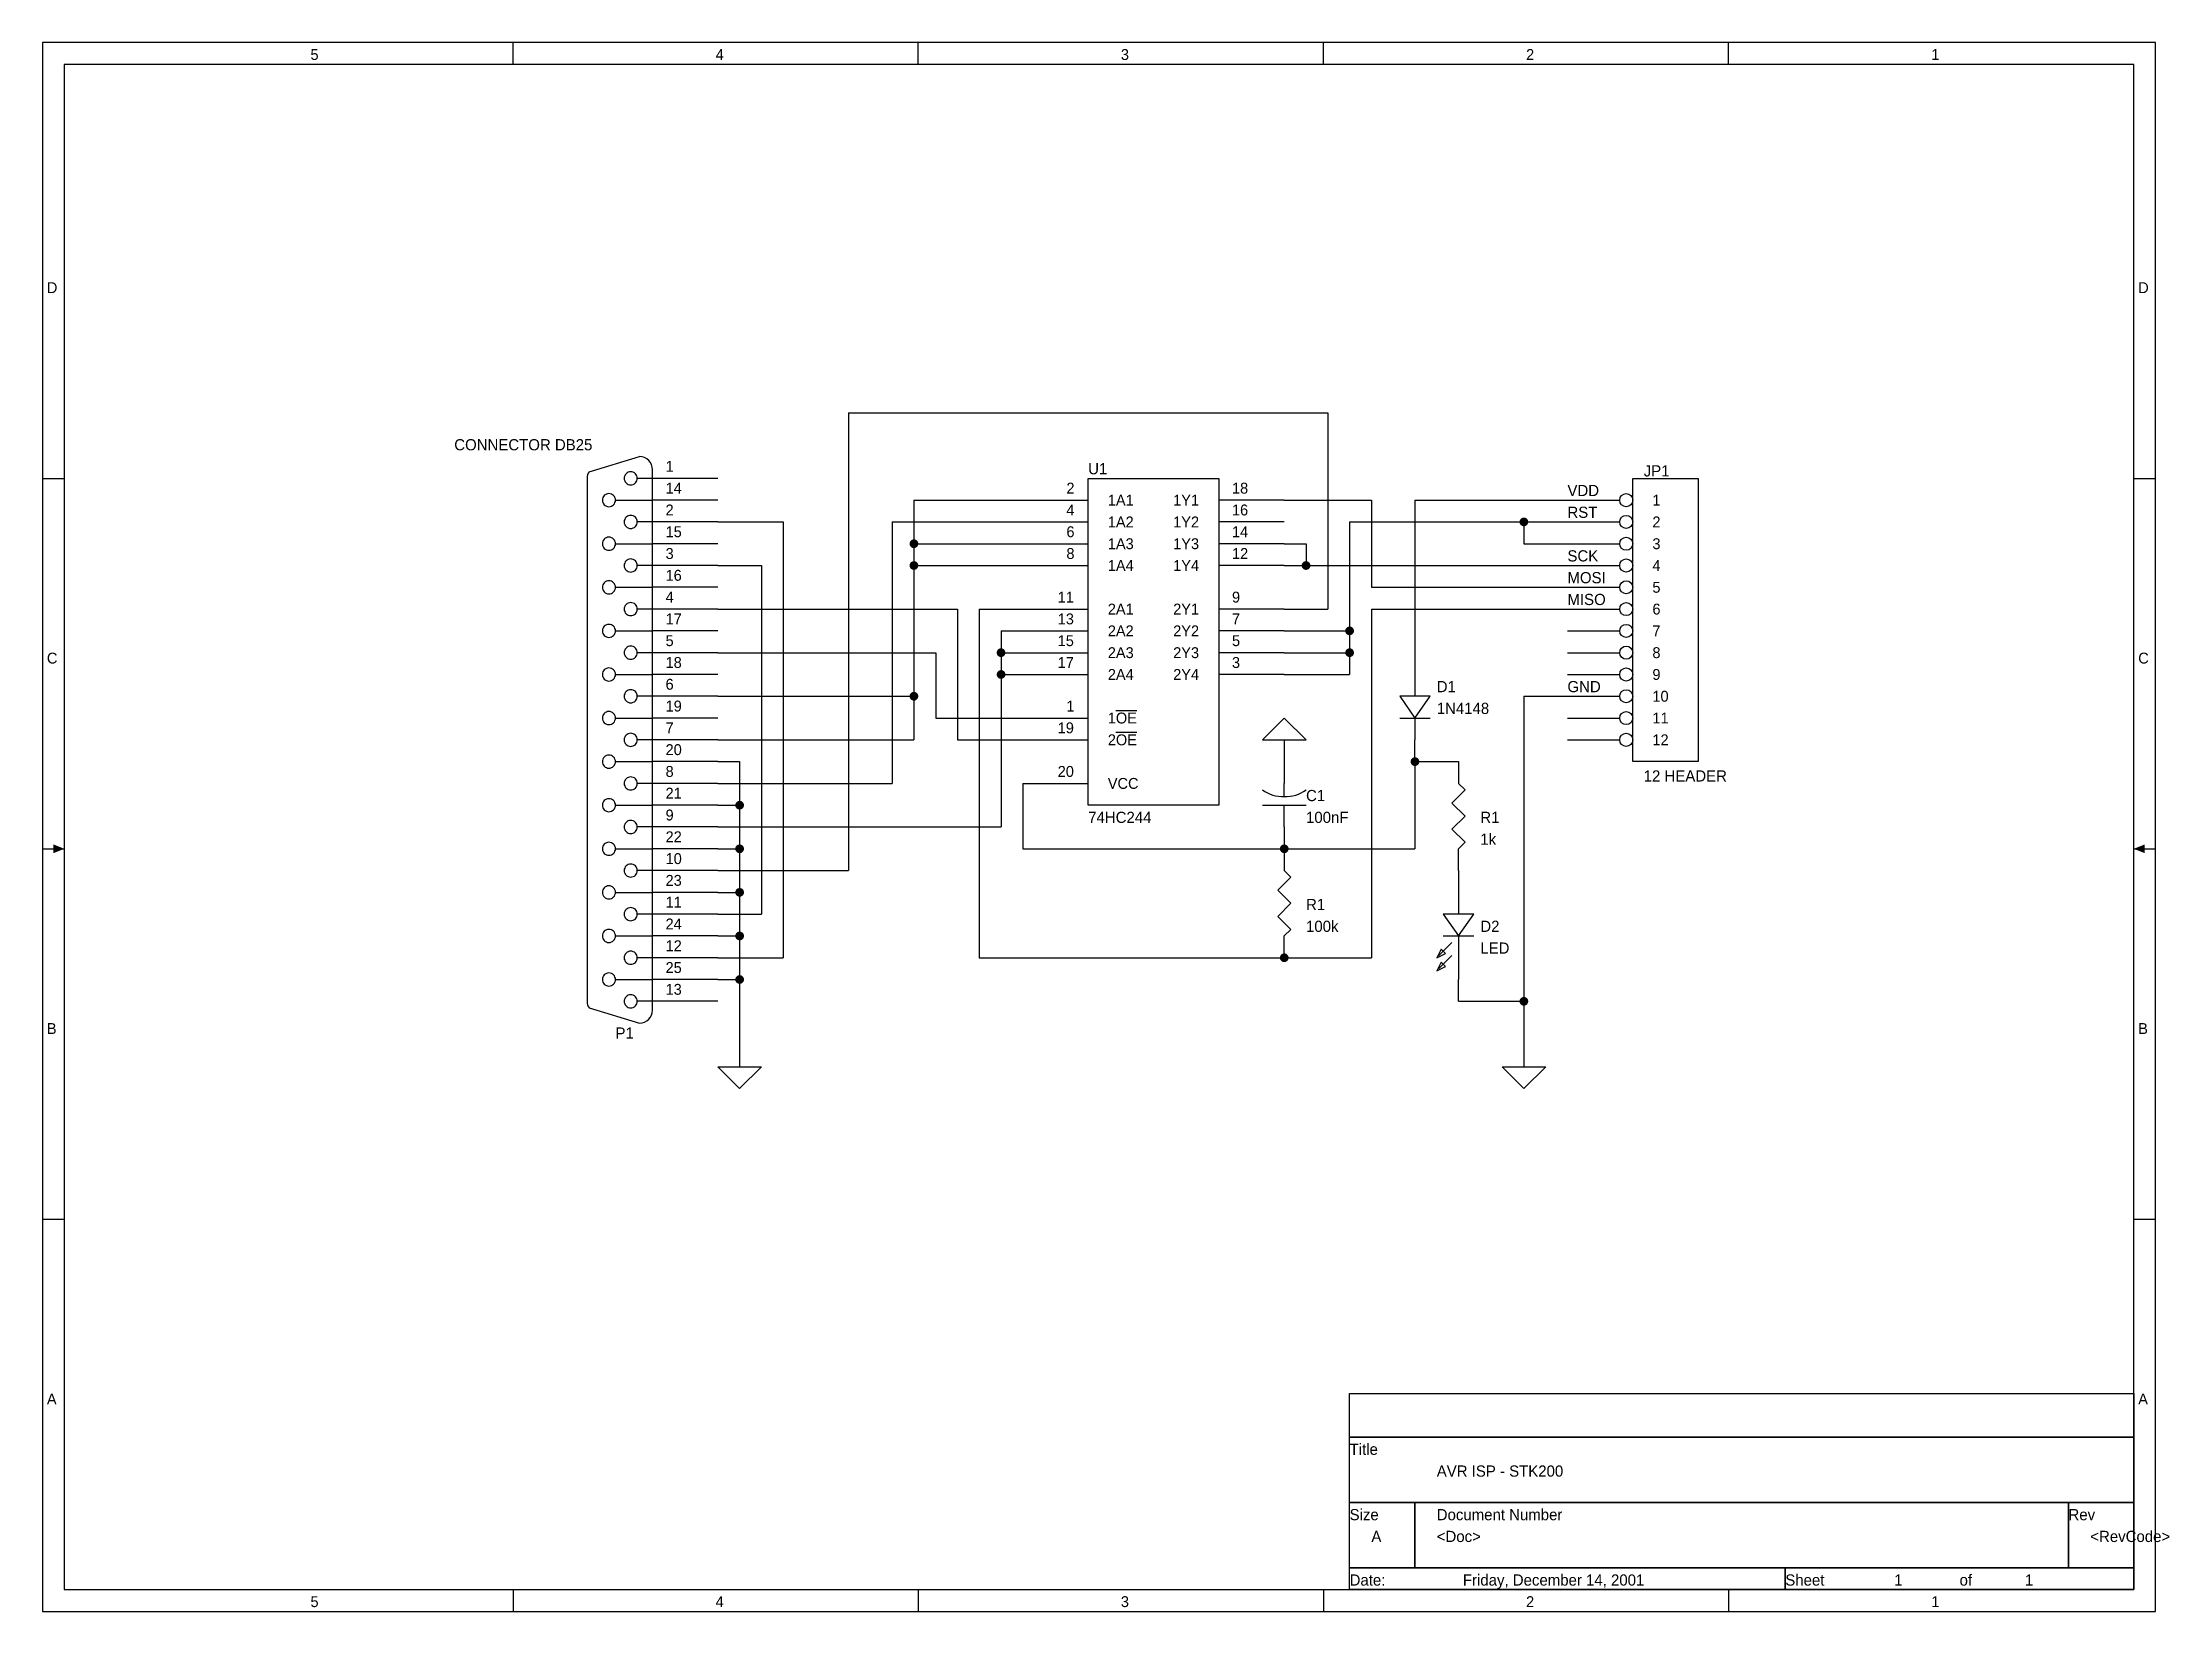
# Model space of a CAD drawing. Extents: x -0.1 to 9.66, y 0.1 to 7.3.
import ezdxf

# ---------------------------------------------------------------- set-up
doc = ezdxf.new("R2010")
doc.units = 0

msp = doc.modelspace()

# ---------------------------------------------------------------- linework, layer by layer
at = {"layer": 'PARTS'}
for p, q in [((3, 5.3), (2.7, 5.3)), ((3, 5.2), (2.7, 5.2)), ((4.4, 5.2), (4.7, 5.2)), ((5.6, 5.2), (5.3, 5.2)), ((6.9, 5.2), (7.14, 5.2)), ((3, 5.1), (2.7, 5.1)), ((4.4, 5.1), (4.7, 5.1)), ((5.6, 5.1), (5.3, 5.1)), ((6.9, 5.1), (7.14, 5.1)), ((3, 5), (2.7, 5)), ((4.4, 5), (4.7, 5)), ((5.6, 5), (5.3, 5)), ((6.9, 5), (7.14, 5)), ((3, 4.9), (2.7, 4.9)), ((4.4, 4.9), (4.7, 4.9)), ((5.6, 4.9), (5.3, 4.9)), ((6.9, 4.9), (7.14, 4.9)), ((3, 4.8), (2.7, 4.8)), ((6.9, 4.8), (7.14, 4.8)), ((3, 4.7), (2.7, 4.7)), ((4.4, 4.7), (4.7, 4.7)), ((5.6, 4.7), (5.3, 4.7)), ((6.9, 4.7), (7.14, 4.7)), ((3, 4.6), (2.7, 4.6)), ((4.4, 4.6), (4.7, 4.6)), ((5.6, 4.6), (5.3, 4.6)), ((6.9, 4.6), (7.14, 4.6)), ((3, 4.5), (2.7, 4.5)), ((4.4, 4.5), (4.7, 4.5)), ((5.6, 4.5), (5.3, 4.5)), ((6.2, 4.5), (6.2, 4.4)), ((6.9, 4.5), (7.14, 4.5)), ((3, 4.4), (2.7, 4.4)), ((4.4, 4.4), (4.7, 4.4)), ((5.6, 4.4), (5.3, 4.4)), ((6.9, 4.4), (7.14, 4.4)), ((3, 4.3), (2.7, 4.3)), ((6.9, 4.3), (7.14, 4.3)), ((3, 4.2), (2.7, 4.2)), ((4.4, 4.2), (4.7, 4.2)), ((6.9, 4.2), (7.14, 4.2)), ((3, 4.1), (2.7, 4.1)), ((4.4, 4.1), (4.7, 4.1)), ((6.2, 4), (6.2, 4.1)), ((6.9, 4.1), (7.14, 4.1)), ((3, 4), (2.7, 4)), ((5.6, 4), (5.6, 3.9)), ((6.4, 4), (6.4, 3.9)), ((3, 3.9), (2.7, 3.9)), ((4.4, 3.9), (4.7, 3.9)), ((3, 3.8), (2.7, 3.8)), ((5.6, 3.7), (5.6, 3.8)), ((3, 3.7), (2.7, 3.7)), ((3, 3.6), (2.7, 3.6)), ((5.6, 3.6), (5.6, 3.5)), ((6.4, 3.5), (6.4, 3.6)), ((3, 3.5), (2.7, 3.5)), ((6.4, 3.5), (6.4, 3.4)), ((3, 3.4), (2.7, 3.4)), ((3, 3.3), (2.7, 3.3)), ((3, 3.2), (2.7, 3.2)), ((5.6, 3.1), (5.6, 3.2)), ((3, 3.1), (2.7, 3.1)), ((3, 3), (2.7, 3)), ((6.4, 2.9), (6.4, 3)), ((3, 2.9), (2.7, 2.9))]:
    msp.add_line(p, q, dxfattribs=at)
for points in [[(2.41, 5.33), (2.64, 5.4)], [(2.4, 5.3), (2.4, 2.9)], [(2.7, 5.3), (2.63, 5.3)], [(2.7, 2.86), (2.7, 5.34)], [(2.53, 5.2), (2.7, 5.2)], [(2.7, 5.1), (2.63, 5.1)], [(2.53, 5), (2.7, 5)], [(2.7, 4.9), (2.63, 4.9)], [(2.53, 4.8), (2.7, 4.8)], [(2.7, 4.7), (2.63, 4.7)], [(2.53, 4.6), (2.7, 4.6)], [(2.7, 4.5), (2.63, 4.5)], [(2.53, 4.4), (2.7, 4.4)], [(6.2, 4.4), (6.2, 4.3)], [(2.7, 4.3), (2.63, 4.3)], [(2.53, 4.2), (2.7, 4.2)], [(5.6, 4.2), (5.5, 4.1)], [(5.7, 4.1), (5.6, 4.2)], [(6.13, 4.2), (6.27, 4.2)], [(6.2, 4.2), (6.2, 4.1)], [(2.7, 4.1), (2.63, 4.1)], [(5.5, 4.1), (5.7, 4.1)], [(2.53, 4), (2.7, 4)], [(2.7, 3.9), (2.63, 3.9)], [(5.6, 3.84), (5.6, 3.9)], [(6.43, 3.87), (6.37, 3.81)], [(6.37, 3.81), (6.43, 3.75)], [(6.4, 3.9), (6.43, 3.87)], [(2.53, 3.8), (2.7, 3.8)], [(5.5, 3.8), (5.7, 3.8)], [(6.43, 3.75), (6.37, 3.69)], [(2.7, 3.7), (2.63, 3.7)], [(6.37, 3.69), (6.43, 3.63)], [(6.43, 3.63), (6.4, 3.6)], [(2.53, 3.6), (2.7, 3.6)], [(2.7, 3.5), (2.63, 3.5)], [(5.63, 3.47), (5.57, 3.41)], [(5.6, 3.5), (5.63, 3.47)], [(2.53, 3.4), (2.7, 3.4)], [(5.57, 3.41), (5.63, 3.35)], [(5.63, 3.35), (5.57, 3.29)], [(6.4, 3.4), (6.4, 3.3)], [(2.7, 3.3), (2.63, 3.3)], [(5.57, 3.29), (5.63, 3.23)], [(5.63, 3.23), (5.6, 3.2)], [(2.53, 3.2), (2.7, 3.2)], [(6.31, 3.11), (6.37, 3.17)], [(6.33, 3.2), (6.47, 3.2)], [(6.4, 3.2), (6.4, 3)], [(2.7, 3.1), (2.63, 3.1)], [(6.31, 3.05), (6.37, 3.11)], [(2.53, 3), (2.7, 3)], [(2.41, 2.87), (2.64, 2.8)], [(2.7, 2.9), (2.63, 2.9)], [(3, 2.6), (3.2, 2.6)], [(3.1, 2.5), (3, 2.6)], [(3.2, 2.6), (3.1, 2.5)], [(6.6, 2.6), (6.8, 2.6)], [(6.7, 2.5), (6.6, 2.6)], [(6.8, 2.6), (6.7, 2.5)]]:
    msp.add_lwpolyline(points, dxfattribs=at)
for points in [[(2.7, 5.34, 0.4142), (2.64, 5.4)], [(2.41, 5.33, 0.1989), (2.4, 5.3)], [(5.5, 3.87, 0.1654), (5.6, 3.84)], [(5.6, 3.84, 0.1654), (5.7, 3.87)], [(2.4, 2.9, 0.1989), (2.41, 2.87)], [(2.64, 2.8, 0.4142), (2.7, 2.86)]]:
    msp.add_lwpolyline(points, format="xyb", dxfattribs=at)
for points in [[(2.63, 5.3, 0.0985), (2.6277, 5.3115, 0.0985), (2.6212, 5.3212, 0.0985), (2.6115, 5.3277, 0.0985), (2.6, 5.33, 0.0985), (2.5885, 5.3277, 0.0985), (2.5788, 5.3212, 0.0985), (2.5723, 5.3115, 0.0985), (2.57, 5.3, 0.0985), (2.5723, 5.2885, 0.0985), (2.5788, 5.2788, 0.0985), (2.5885, 5.2723, 0.0985), (2.6, 5.27, 0.0985), (2.6115, 5.2723, 0.0985), (2.6212, 5.2788, 0.0985), (2.6277, 5.2885, 0.0985)], [(2.53, 5.2, 0.0985), (2.5277, 5.2115, 0.0985), (2.5212, 5.2212, 0.0985), (2.5115, 5.2277, 0.0985), (2.5, 5.23, 0.0985), (2.4885, 5.2277, 0.0985), (2.4788, 5.2212, 0.0985), (2.4723, 5.2115, 0.0985), (2.47, 5.2, 0.0985), (2.4723, 5.1885, 0.0985), (2.4788, 5.1788, 0.0985), (2.4885, 5.1723, 0.0985), (2.5, 5.17, 0.0985), (2.5115, 5.1723, 0.0985), (2.5212, 5.1788, 0.0985), (2.5277, 5.1885, 0.0985)], [(2.63, 5.1, 0.0985), (2.6277, 5.1115, 0.0985), (2.6212, 5.1212, 0.0985), (2.6115, 5.1277, 0.0985), (2.6, 5.13, 0.0985), (2.5885, 5.1277, 0.0985), (2.5788, 5.1212, 0.0985), (2.5723, 5.1115, 0.0985), (2.57, 5.1, 0.0985), (2.5723, 5.0885, 0.0985), (2.5788, 5.0788, 0.0985), (2.5885, 5.0723, 0.0985), (2.6, 5.07, 0.0985), (2.6115, 5.0723, 0.0985), (2.6212, 5.0788, 0.0985), (2.6277, 5.0885, 0.0985)], [(2.53, 5, 0.0985), (2.5277, 5.0115, 0.0985), (2.5212, 5.0212, 0.0985), (2.5115, 5.0277, 0.0985), (2.5, 5.03, 0.0985), (2.4885, 5.0277, 0.0985), (2.4788, 5.0212, 0.0985), (2.4723, 5.0115, 0.0985), (2.47, 5, 0.0985), (2.4723, 4.9885, 0.0985), (2.4788, 4.9788, 0.0985), (2.4885, 4.9723, 0.0985), (2.5, 4.97, 0.0985), (2.5115, 4.9723, 0.0985), (2.5212, 4.9788, 0.0985), (2.5277, 4.9885, 0.0985)], [(2.63, 4.9, 0.0985), (2.6277, 4.9115, 0.0985), (2.6212, 4.9212, 0.0985), (2.6115, 4.9277, 0.0985), (2.6, 4.93, 0.0985), (2.5885, 4.9277, 0.0985), (2.5788, 4.9212, 0.0985), (2.5723, 4.9115, 0.0985), (2.57, 4.9, 0.0985), (2.5723, 4.8885, 0.0985), (2.5788, 4.8788, 0.0985), (2.5885, 4.8723, 0.0985), (2.6, 4.87, 0.0985), (2.6115, 4.8723, 0.0985), (2.6212, 4.8788, 0.0985), (2.6277, 4.8885, 0.0985)], [(2.53, 4.8, 0.0985), (2.5277, 4.8115, 0.0985), (2.5212, 4.8212, 0.0985), (2.5115, 4.8277, 0.0985), (2.5, 4.83, 0.0985), (2.4885, 4.8277, 0.0985), (2.4788, 4.8212, 0.0985), (2.4723, 4.8115, 0.0985), (2.47, 4.8, 0.0985), (2.4723, 4.7885, 0.0985), (2.4788, 4.7788, 0.0985), (2.4885, 4.7723, 0.0985), (2.5, 4.77, 0.0985), (2.5115, 4.7723, 0.0985), (2.5212, 4.7788, 0.0985), (2.5277, 4.7885, 0.0985)], [(2.63, 4.7, 0.0985), (2.6277, 4.7115, 0.0985), (2.6212, 4.7212, 0.0985), (2.6115, 4.7277, 0.0985), (2.6, 4.73, 0.0985), (2.5885, 4.7277, 0.0985), (2.5788, 4.7212, 0.0985), (2.5723, 4.7115, 0.0985), (2.57, 4.7, 0.0985), (2.5723, 4.6885, 0.0985), (2.5788, 4.6788, 0.0985), (2.5885, 4.6723, 0.0985), (2.6, 4.67, 0.0985), (2.6115, 4.6723, 0.0985), (2.6212, 4.6788, 0.0985), (2.6277, 4.6885, 0.0985)], [(2.53, 4.6, 0.0985), (2.5277, 4.6115, 0.0985), (2.5212, 4.6212, 0.0985), (2.5115, 4.6277, 0.0985), (2.5, 4.63, 0.0985), (2.4885, 4.6277, 0.0985), (2.4788, 4.6212, 0.0985), (2.4723, 4.6115, 0.0985), (2.47, 4.6, 0.0985), (2.4723, 4.5885, 0.0985), (2.4788, 4.5788, 0.0985), (2.4885, 4.5723, 0.0985), (2.5, 4.57, 0.0985), (2.5115, 4.5723, 0.0985), (2.5212, 4.5788, 0.0985), (2.5277, 4.5885, 0.0985)], [(2.63, 4.5, 0.0985), (2.6277, 4.5115, 0.0985), (2.6212, 4.5212, 0.0985), (2.6115, 4.5277, 0.0985), (2.6, 4.53, 0.0985), (2.5885, 4.5277, 0.0985), (2.5788, 4.5212, 0.0985), (2.5723, 4.5115, 0.0985), (2.57, 4.5, 0.0985), (2.5723, 4.4885, 0.0985), (2.5788, 4.4788, 0.0985), (2.5885, 4.4723, 0.0985), (2.6, 4.47, 0.0985), (2.6115, 4.4723, 0.0985), (2.6212, 4.4788, 0.0985), (2.6277, 4.4885, 0.0985)], [(2.53, 4.4, 0.0985), (2.5277, 4.4115, 0.0985), (2.5212, 4.4212, 0.0985), (2.5115, 4.4277, 0.0985), (2.5, 4.43, 0.0985), (2.4885, 4.4277, 0.0985), (2.4788, 4.4212, 0.0985), (2.4723, 4.4115, 0.0985), (2.47, 4.4, 0.0985), (2.4723, 4.3885, 0.0985), (2.4788, 4.3788, 0.0985), (2.4885, 4.3723, 0.0985), (2.5, 4.37, 0.0985), (2.5115, 4.3723, 0.0985), (2.5212, 4.3788, 0.0985), (2.5277, 4.3885, 0.0985)], [(2.63, 4.3, 0.0985), (2.6277, 4.3115, 0.0985), (2.6212, 4.3212, 0.0985), (2.6115, 4.3277, 0.0985), (2.6, 4.33, 0.0985), (2.5885, 4.3277, 0.0985), (2.5788, 4.3212, 0.0985), (2.5723, 4.3115, 0.0985), (2.57, 4.3, 0.0985), (2.5723, 4.2885, 0.0985), (2.5788, 4.2788, 0.0985), (2.5885, 4.2723, 0.0985), (2.6, 4.27, 0.0985), (2.6115, 4.2723, 0.0985), (2.6212, 4.2788, 0.0985), (2.6277, 4.2885, 0.0985)], [(2.53, 4.2, 0.0985), (2.5277, 4.2115, 0.0985), (2.5212, 4.2212, 0.0985), (2.5115, 4.2277, 0.0985), (2.5, 4.23, 0.0985), (2.4885, 4.2277, 0.0985), (2.4788, 4.2212, 0.0985), (2.4723, 4.2115, 0.0985), (2.47, 4.2, 0.0985), (2.4723, 4.1885, 0.0985), (2.4788, 4.1788, 0.0985), (2.4885, 4.1723, 0.0985), (2.5, 4.17, 0.0985), (2.5115, 4.1723, 0.0985), (2.5212, 4.1788, 0.0985), (2.5277, 4.1885, 0.0985)], [(2.63, 4.1, 0.0985), (2.6277, 4.1115, 0.0985), (2.6212, 4.1212, 0.0985), (2.6115, 4.1277, 0.0985), (2.6, 4.13, 0.0985), (2.5885, 4.1277, 0.0985), (2.5788, 4.1212, 0.0985), (2.5723, 4.1115, 0.0985), (2.57, 4.1, 0.0985), (2.5723, 4.0885, 0.0985), (2.5788, 4.0788, 0.0985), (2.5885, 4.0723, 0.0985), (2.6, 4.07, 0.0985), (2.6115, 4.0723, 0.0985), (2.6212, 4.0788, 0.0985), (2.6277, 4.0885, 0.0985)], [(2.53, 4, 0.0985), (2.5277, 4.0115, 0.0985), (2.5212, 4.0212, 0.0985), (2.5115, 4.0277, 0.0985), (2.5, 4.03, 0.0985), (2.4885, 4.0277, 0.0985), (2.4788, 4.0212, 0.0985), (2.4723, 4.0115, 0.0985), (2.47, 4, 0.0985), (2.4723, 3.9885, 0.0985), (2.4788, 3.9788, 0.0985), (2.4885, 3.9723, 0.0985), (2.5, 3.97, 0.0985), (2.5115, 3.9723, 0.0985), (2.5212, 3.9788, 0.0985), (2.5277, 3.9885, 0.0985)], [(2.63, 3.9, 0.0985), (2.6277, 3.9115, 0.0985), (2.6212, 3.9212, 0.0985), (2.6115, 3.9277, 0.0985), (2.6, 3.93, 0.0985), (2.5885, 3.9277, 0.0985), (2.5788, 3.9212, 0.0985), (2.5723, 3.9115, 0.0985), (2.57, 3.9, 0.0985), (2.5723, 3.8885, 0.0985), (2.5788, 3.8788, 0.0985), (2.5885, 3.8723, 0.0985), (2.6, 3.87, 0.0985), (2.6115, 3.8723, 0.0985), (2.6212, 3.8788, 0.0985), (2.6277, 3.8885, 0.0985)], [(2.53, 3.8, 0.0985), (2.5277, 3.8115, 0.0985), (2.5212, 3.8212, 0.0985), (2.5115, 3.8277, 0.0985), (2.5, 3.83, 0.0985), (2.4885, 3.8277, 0.0985), (2.4788, 3.8212, 0.0985), (2.4723, 3.8115, 0.0985), (2.47, 3.8, 0.0985), (2.4723, 3.7885, 0.0985), (2.4788, 3.7788, 0.0985), (2.4885, 3.7723, 0.0985), (2.5, 3.77, 0.0985), (2.5115, 3.7723, 0.0985), (2.5212, 3.7788, 0.0985), (2.5277, 3.7885, 0.0985)], [(2.63, 3.7, 0.0985), (2.6277, 3.7115, 0.0985), (2.6212, 3.7212, 0.0985), (2.6115, 3.7277, 0.0985), (2.6, 3.73, 0.0985), (2.5885, 3.7277, 0.0985), (2.5788, 3.7212, 0.0985), (2.5723, 3.7115, 0.0985), (2.57, 3.7, 0.0985), (2.5723, 3.6885, 0.0985), (2.5788, 3.6788, 0.0985), (2.5885, 3.6723, 0.0985), (2.6, 3.67, 0.0985), (2.6115, 3.6723, 0.0985), (2.6212, 3.6788, 0.0985), (2.6277, 3.6885, 0.0985)], [(2.53, 3.6, 0.0985), (2.5277, 3.6115, 0.0985), (2.5212, 3.6212, 0.0985), (2.5115, 3.6277, 0.0985), (2.5, 3.63, 0.0985), (2.4885, 3.6277, 0.0985), (2.4788, 3.6212, 0.0985), (2.4723, 3.6115, 0.0985), (2.47, 3.6, 0.0985), (2.4723, 3.5885, 0.0985), (2.4788, 3.5788, 0.0985), (2.4885, 3.5723, 0.0985), (2.5, 3.57, 0.0985), (2.5115, 3.5723, 0.0985), (2.5212, 3.5788, 0.0985), (2.5277, 3.5885, 0.0985)], [(2.63, 3.5, 0.0985), (2.6277, 3.5115, 0.0985), (2.6212, 3.5212, 0.0985), (2.6115, 3.5277, 0.0985), (2.6, 3.53, 0.0985), (2.5885, 3.5277, 0.0985), (2.5788, 3.5212, 0.0985), (2.5723, 3.5115, 0.0985), (2.57, 3.5, 0.0985), (2.5723, 3.4885, 0.0985), (2.5788, 3.4788, 0.0985), (2.5885, 3.4723, 0.0985), (2.6, 3.47, 0.0985), (2.6115, 3.4723, 0.0985), (2.6212, 3.4788, 0.0985), (2.6277, 3.4885, 0.0985)], [(2.53, 3.4, 0.0985), (2.5277, 3.4115, 0.0985), (2.5212, 3.4212, 0.0985), (2.5115, 3.4277, 0.0985), (2.5, 3.43, 0.0985), (2.4885, 3.4277, 0.0985), (2.4788, 3.4212, 0.0985), (2.4723, 3.4115, 0.0985), (2.47, 3.4, 0.0985), (2.4723, 3.3885, 0.0985), (2.4788, 3.3788, 0.0985), (2.4885, 3.3723, 0.0985), (2.5, 3.37, 0.0985), (2.5115, 3.3723, 0.0985), (2.5212, 3.3788, 0.0985), (2.5277, 3.3885, 0.0985)], [(2.63, 3.3, 0.0985), (2.6277, 3.3115, 0.0985), (2.6212, 3.3212, 0.0985), (2.6115, 3.3277, 0.0985), (2.6, 3.33, 0.0985), (2.5885, 3.3277, 0.0985), (2.5788, 3.3212, 0.0985), (2.5723, 3.3115, 0.0985), (2.57, 3.3, 0.0985), (2.5723, 3.2885, 0.0985), (2.5788, 3.2788, 0.0985), (2.5885, 3.2723, 0.0985), (2.6, 3.27, 0.0985), (2.6115, 3.2723, 0.0985), (2.6212, 3.2788, 0.0985), (2.6277, 3.2885, 0.0985)], [(2.53, 3.2, 0.0985), (2.5277, 3.2115, 0.0985), (2.5212, 3.2212, 0.0985), (2.5115, 3.2277, 0.0985), (2.5, 3.23, 0.0985), (2.4885, 3.2277, 0.0985), (2.4788, 3.2212, 0.0985), (2.4723, 3.2115, 0.0985), (2.47, 3.2, 0.0985), (2.4723, 3.1885, 0.0985), (2.4788, 3.1788, 0.0985), (2.4885, 3.1723, 0.0985), (2.5, 3.17, 0.0985), (2.5115, 3.1723, 0.0985), (2.5212, 3.1788, 0.0985), (2.5277, 3.1885, 0.0985)], [(2.63, 3.1, 0.0985), (2.6277, 3.1115, 0.0985), (2.6212, 3.1212, 0.0985), (2.6115, 3.1277, 0.0985), (2.6, 3.13, 0.0985), (2.5885, 3.1277, 0.0985), (2.5788, 3.1212, 0.0985), (2.5723, 3.1115, 0.0985), (2.57, 3.1, 0.0985), (2.5723, 3.0885, 0.0985), (2.5788, 3.0788, 0.0985), (2.5885, 3.0723, 0.0985), (2.6, 3.07, 0.0985), (2.6115, 3.0723, 0.0985), (2.6212, 3.0788, 0.0985), (2.6277, 3.0885, 0.0985)], [(2.53, 3, 0.0985), (2.5277, 3.0115, 0.0985), (2.5212, 3.0212, 0.0985), (2.5115, 3.0277, 0.0985), (2.5, 3.03, 0.0985), (2.4885, 3.0277, 0.0985), (2.4788, 3.0212, 0.0985), (2.4723, 3.0115, 0.0985), (2.47, 3, 0.0985), (2.4723, 2.9885, 0.0985), (2.4788, 2.9788, 0.0985), (2.4885, 2.9723, 0.0985), (2.5, 2.97, 0.0985), (2.5115, 2.9723, 0.0985), (2.5212, 2.9788, 0.0985), (2.5277, 2.9885, 0.0985)], [(2.63, 2.9, 0.0985), (2.6277, 2.9115, 0.0985), (2.6212, 2.9212, 0.0985), (2.6115, 2.9277, 0.0985), (2.6, 2.93, 0.0985), (2.5885, 2.9277, 0.0985), (2.5788, 2.9212, 0.0985), (2.5723, 2.9115, 0.0985), (2.57, 2.9, 0.0985), (2.5723, 2.8885, 0.0985), (2.5788, 2.8788, 0.0985), (2.5885, 2.8723, 0.0985), (2.6, 2.87, 0.0985), (2.6115, 2.8723, 0.0985), (2.6212, 2.8788, 0.0985), (2.6277, 2.8885, 0.0985)]]:
    msp.add_lwpolyline(points, format="xyb", close=True, dxfattribs=at)
for points in [[(4.7, 5.3), (5.3, 5.3), (5.3, 3.8), (4.7, 3.8)], [(7.2, 5.3), (7.5, 5.3), (7.5, 4), (7.2, 4)], [(6.2, 4.2), (6.2, 4.2), (6.27, 4.3), (6.13, 4.3), (6.2, 4.2)], [(6.4, 3.2), (6.4, 3.2), (6.47, 3.3), (6.33, 3.3), (6.4, 3.2)], [(6.32, 3.14), (6.32, 3.14), (6.3, 3.1), (6.34, 3.12), (6.32, 3.14)], [(6.32, 3.08), (6.32, 3.08), (6.3, 3.04), (6.34, 3.06), (6.32, 3.08)]]:
    msp.add_lwpolyline(points, close=True, dxfattribs=at)
for centre in [(7.17, 5.2), (7.17, 5.1), (7.17, 5), (7.17, 4.9), (7.17, 4.8), (7.17, 4.7), (7.17, 4.6), (7.17, 4.5), (7.17, 4.4), (7.17, 4.3), (7.17, 4.2), (7.17, 4.1)]:
    msp.add_circle(centre, 0.03, dxfattribs=at)
at = {"layer": 'TITLE'}
for points in [[(-0.1, 0.1), (9.6, 0.1), (9.6, 7.3), (-0.1, 7.3)], [(0, 0.2), (9.5, 0.2), (9.5, 7.2), (0, 7.2)], [(5.9, 1.1), (9.5, 1.1), (9.5, 0.9), (5.9, 0.9)], [(5.9, 0.9), (9.5, 0.9), (9.5, 0.6), (5.9, 0.6)], [(5.9, 0.6), (6.2, 0.6), (6.2, 0.3), (5.9, 0.3)], [(6.2, 0.6), (9.2, 0.6), (9.2, 0.3), (6.2, 0.3)], [(9.2, 0.6), (9.5, 0.6), (9.5, 0.3), (9.2, 0.3)], [(5.9, 0.3), (7.9, 0.3), (7.9, 0.2), (5.9, 0.2)], [(7.9, 0.3), (9.5, 0.3), (9.5, 0.2), (7.9, 0.2)]]:
    msp.add_lwpolyline(points, close=True, dxfattribs=at)
for points in [[(2.06, 7.2), (2.06, 7.3)], [(3.92, 7.2), (3.92, 7.3)], [(5.78, 7.2), (5.78, 7.3)], [(7.64, 7.2), (7.64, 7.3)], [(-0.1, 5.3), (0, 5.3)], [(9.5, 5.3), (9.6, 5.3)], [(-0.1, 3.6), (0, 3.6)], [(9.5, 3.6), (9.6, 3.6)], [(-0.1, 1.9), (0, 1.9)], [(9.5, 1.9), (9.6, 1.9)], [(2.06, 0.2), (2.06, 0.1)], [(3.92, 0.2), (3.92, 0.1)], [(5.78, 0.2), (5.78, 0.1)], [(7.64, 0.2), (7.64, 0.1)]]:
    msp.add_lwpolyline(points, dxfattribs=at)
for points in [[(0, 3.6), (-0.05, 3.62), (-0.05, 3.58), (-0.05, 3.6)], [(0, 3.6), (-0.05, 3.62), (-0.05, 3.58), (-0.05, 3.6)], [(0, 3.6), (-0.05, 3.62), (-0.05, 3.58), (-0.05, 3.6)], [(9.5, 3.6), (9.55, 3.62), (9.55, 3.58), (9.55, 3.6)], [(9.5, 3.6), (9.55, 3.62), (9.55, 3.58), (9.55, 3.6)], [(9.5, 3.6), (9.55, 3.62), (9.55, 3.58), (9.55, 3.6)]]:
    msp.add_solid(points, dxfattribs=at)
at = {"layer": 'WIRE'}
for points in [[(3.6, 5.6), (3.6, 3.5)], [(3.6, 5.6), (5.8, 5.6)], [(5.8, 5.6), (5.8, 4.7)], [(3.9, 5.2), (4.4, 5.2)], [(3.9, 5.2), (3.9, 5)], [(5.6, 5.2), (6, 5.2)], [(6, 5.2), (6, 4.8)], [(6.2, 5.2), (6.9, 5.2)], [(6.2, 5.2), (6.2, 4.5)], [(3, 5.1), (3.3, 5.1)], [(3.3, 5.1), (3.3, 3.1)], [(3.8, 5.1), (3.8, 3.9)], [(3.8, 5.1), (4.4, 5.1)], [(5.9, 5.1), (6.7, 5.1)], [(5.9, 5.1), (5.9, 4.6)], [(6.7, 5.1), (6.7, 5)], [(6.7, 5.1), (6.9, 5.1)], [(3.9, 5), (4.4, 5)], [(3.9, 5), (3.9, 4.9)], [(5.6, 5), (5.7, 5)], [(5.7, 5), (5.7, 4.9)], [(6.7, 5), (6.9, 5)], [(3, 4.9), (3.2, 4.9)], [(3.2, 4.9), (3.2, 3.3)], [(3.9, 4.9), (4.4, 4.9)], [(3.9, 4.9), (3.9, 4.3)], [(5.6, 4.9), (5.7, 4.9)], [(5.7, 4.9), (6.9, 4.9)], [(6, 4.8), (6.9, 4.8)], [(3, 4.7), (4.1, 4.7)], [(4.1, 4.7), (4.1, 4.1)], [(4.2, 4.7), (4.4, 4.7)], [(4.2, 4.7), (4.2, 3.1)], [(5.6, 4.7), (5.8, 4.7)], [(6, 4.7), (6, 3.1)], [(6, 4.7), (6.9, 4.7)], [(4.3, 4.6), (4.3, 4.5)], [(4.3, 4.6), (4.4, 4.6)], [(5.6, 4.6), (5.9, 4.6)], [(5.9, 4.6), (5.9, 4.5)], [(3, 4.5), (4, 4.5)], [(4, 4.5), (4, 4.2)], [(4.3, 4.5), (4.3, 4.4)], [(4.3, 4.5), (4.4, 4.5)], [(5.6, 4.5), (5.9, 4.5)], [(5.9, 4.5), (5.9, 4.4)], [(4.3, 4.4), (4.4, 4.4)], [(4.3, 4.4), (4.3, 3.7)], [(5.6, 4.4), (5.9, 4.4)], [(3, 4.3), (3.9, 4.3)], [(3.9, 4.3), (3.9, 4.1)], [(6.7, 4.3), (6.9, 4.3)], [(6.7, 4.3), (6.7, 2.9)], [(4, 4.2), (4.4, 4.2)], [(3, 4.1), (3.9, 4.1)], [(4.1, 4.1), (4.4, 4.1)], [(5.6, 4.1), (5.6, 4)], [(3, 4), (3.1, 4)], [(3.1, 4), (3.1, 3.8)], [(6.2, 4), (6.4, 4)], [(6.2, 4), (6.2, 3.6)], [(3, 3.9), (3.8, 3.9)], [(4.4, 3.9), (4.4, 3.6)], [(3, 3.8), (3.1, 3.8)], [(3.1, 3.8), (3.1, 3.6)], [(3, 3.7), (4.3, 3.7)], [(5.6, 3.7), (5.6, 3.6)], [(3, 3.6), (3.1, 3.6)], [(3.1, 3.6), (3.1, 3.4)], [(4.4, 3.6), (5.6, 3.6)], [(5.6, 3.6), (6.2, 3.6)], [(3, 3.5), (3.6, 3.5)], [(3, 3.4), (3.1, 3.4)], [(3.1, 3.4), (3.1, 3.2)], [(3, 3.3), (3.2, 3.3)], [(3, 3.2), (3.1, 3.2)], [(3.1, 3.2), (3.1, 3)], [(3, 3.1), (3.3, 3.1)], [(4.2, 3.1), (5.6, 3.1)], [(5.6, 3.1), (6, 3.1)], [(3, 3), (3.1, 3)], [(3.1, 3), (3.1, 2.6)], [(6.4, 2.9), (6.7, 2.9)], [(6.7, 2.9), (6.7, 2.6)]]:
    msp.add_lwpolyline(points, dxfattribs=at)
at = {"layer": 'WIRE', "const_width": 0.02}
for points in [[(6.69, 5.1, 1), (6.71, 5.1, 1)], [(3.89, 5, 1), (3.91, 5, 1)], [(3.89, 5, 1), (3.91, 5, 1)], [(3.89, 4.9, 1), (3.91, 4.9, 1)], [(5.69, 4.9, 1), (5.71, 4.9, 1)], [(5.89, 4.6, 1), (5.91, 4.6, 1)], [(4.29, 4.5, 1), (4.31, 4.5, 1)], [(5.89, 4.5, 1), (5.91, 4.5, 1)], [(4.29, 4.4, 1), (4.31, 4.4, 1)], [(3.89, 4.3, 1), (3.91, 4.3, 1)], [(6.19, 4, 1), (6.21, 4, 1)], [(3.09, 3.8, 1), (3.11, 3.8, 1)], [(3.09, 3.6, 1), (3.11, 3.6, 1)], [(5.59, 3.6, 1), (5.61, 3.6, 1)], [(5.59, 3.6, 1), (5.61, 3.6, 1)], [(3.09, 3.4, 1), (3.11, 3.4, 1)], [(3.09, 3.2, 1), (3.11, 3.2, 1)], [(5.59, 3.1, 1), (5.61, 3.1, 1)], [(3.09, 3, 1), (3.11, 3, 1)], [(6.69, 2.9, 1), (6.71, 2.9, 1)]]:
    msp.add_lwpolyline(points, format="xyb", close=True, dxfattribs=at)

# ---------------------------------------------------------------- texts
at = {"layer": 'COMMENTS'}
for s, p in [('VDD', (6.9, 5.2186)), ('RST', (6.9, 5.1186)), ('SCK', (6.9, 4.9186)), ('MOSI', (6.9, 4.8186)), ('MISO', (6.9, 4.7186)), ('GND', (6.9, 4.3186))]:
    msp.add_text(s, height=0.0514, dxfattribs=at).set_placement(p)
at = {"layer": 'PARTS'}
for s, p in [('1', (2.76, 5.33)), ('14', (2.76, 5.23)), ('2', (4.6, 5.23)), ('18', (5.36, 5.23)), ('2', (2.76, 5.13)), ('4', (4.6, 5.13)), ('1A1', (4.79, 5.175)), ('1Y1', (5.09, 5.175)), ('16', (5.36, 5.13)), ('1', (7.29, 5.175)), ('15', (2.76, 5.03)), ('6', (4.6, 5.03)), ('1A2', (4.79, 5.075)), ('1Y2', (5.09, 5.075)), ('14', (5.36, 5.03)), ('2', (7.29, 5.075)), ('3', (2.76, 4.93)), ('8', (4.6, 4.93)), ('1A3', (4.79, 4.975)), ('1Y3', (5.09, 4.975)), ('12', (5.36, 4.93)), ('3', (7.29, 4.975)), ('1A4', (4.79, 4.875)), ('1Y4', (5.09, 4.875)), ('4', (7.29, 4.875)), ('16', (2.76, 4.83)), ('5', (7.29, 4.775)), ('4', (2.76, 4.73)), ('11', (4.56, 4.73)), ('2A1', (4.79, 4.675)), ('2Y1', (5.09, 4.675)), ('9', (5.36, 4.73)), ('6', (7.29, 4.675)), ('17', (2.76, 4.63)), ('13', (4.56, 4.63)), ('2A2', (4.79, 4.575)), ('2Y2', (5.09, 4.575)), ('7', (5.36, 4.63)), ('7', (7.29, 4.575)), ('5', (2.76, 4.53)), ('15', (4.56, 4.53)), ('2A3', (4.79, 4.475)), ('2Y3', (5.09, 4.475)), ('5', (5.36, 4.53)), ('8', (7.29, 4.475)), ('18', (2.76, 4.43)), ('17', (4.56, 4.43)), ('2A4', (4.79, 4.375)), ('2Y4', (5.09, 4.375)), ('3', (5.36, 4.43)), ('9', (7.29, 4.375)), ('6', (2.76, 4.33)), ('10', (7.29, 4.275)), ('19', (2.76, 4.23)), ('1', (4.6, 4.23)), ('1%%oOE%%o', (4.79, 4.175)), ('11', (7.29, 4.175)), ('7', (2.76, 4.13)), ('19', (4.56, 4.13)), ('2%%oOE%%o', (4.79, 4.075)), ('12', (7.29, 4.075)), ('20', (2.76, 4.03)), ('8', (2.76, 3.93)), ('20', (4.56, 3.93)), ('VCC', (4.79, 3.875)), ('21', (2.76, 3.83)), ('9', (2.76, 3.73)), ('22', (2.76, 3.63)), ('10', (2.76, 3.53)), ('23', (2.76, 3.43)), ('11', (2.76, 3.33)), ('24', (2.76, 3.23)), ('12', (2.76, 3.13)), ('25', (2.76, 3.03)), ('13', (2.76, 2.93))]:
    msp.add_text(s, height=0.05, dxfattribs=at).set_placement(p)
at = {"layer": 'PARTTEXT'}
for s, p in [('CONNECTOR DB25', (1.79, 5.4286)), ('U1', (4.7, 5.3186)), ('JP1', (7.25, 5.3086)), ('D1', (6.3, 4.3186)), ('1N4148', (6.3, 4.2186)), ('12 HEADER', (7.25, 3.9086)), ('C1', (5.7, 3.8186)), ('74HC244', (4.7, 3.7186)), ('100nF', (5.7, 3.7186)), ('R1', (6.5, 3.7186)), ('1k', (6.5, 3.6186)), ('R1', (5.7, 3.3186)), ('100k', (5.7, 3.2186)), ('D2', (6.5, 3.2186)), ('LED', (6.5, 3.1186)), ('P1', (2.53, 2.7286)), ('Title', (5.9, 0.8186)), ('Size', (5.9, 0.5186)), ('Document Number', (6.3, 0.5186)), ('Rev', (9.2, 0.5186)), ('Date:', (5.9, 0.2186)), ('Sheet', (7.9, 0.2186)), ('of', (8.7, 0.2186))]:
    msp.add_text(s, height=0.0514, dxfattribs=at).set_placement(p)
at = {"layer": 'TITLE'}
for s, height, p in [('5', 0.05, (1.13, 7.22)), ('4', 0.05, (2.99, 7.22)), ('3', 0.05, (4.85, 7.22)), ('2', 0.05, (6.71, 7.22)), ('1', 0.05, (8.57, 7.22)), ('D', 0.05, (-0.08, 6.15)), ('D', 0.05, (9.52, 6.15)), ('C', 0.05, (-0.08, 4.45)), ('C', 0.05, (9.52, 4.45)), ('B', 0.05, (-0.08, 2.75)), ('B', 0.05, (9.52, 2.75)), ('A', 0.05, (-0.08, 1.05)), ('A', 0.05, (9.52, 1.05)), ('AVR ISP - STK200', 0.0514, (6.3, 0.7186)), ('A', 0.0514, (6, 0.4186)), ('<Doc>', 0.0514, (6.3, 0.4186)), ('<RevCode>', 0.0514, (9.3, 0.4186)), ('Friday, December 14, 2001', 0.0514, (6.42, 0.2186)), ('1', 0.0514, (8.4, 0.2186)), ('1', 0.0514, (9, 0.2186)), ('5', 0.05, (1.13, 0.12)), ('4', 0.05, (2.99, 0.12)), ('3', 0.05, (4.85, 0.12)), ('2', 0.05, (6.71, 0.12)), ('1', 0.05, (8.57, 0.12))]:
    msp.add_text(s, height=height, dxfattribs=at).set_placement(p)

doc.saveas('drawing.dxf')
